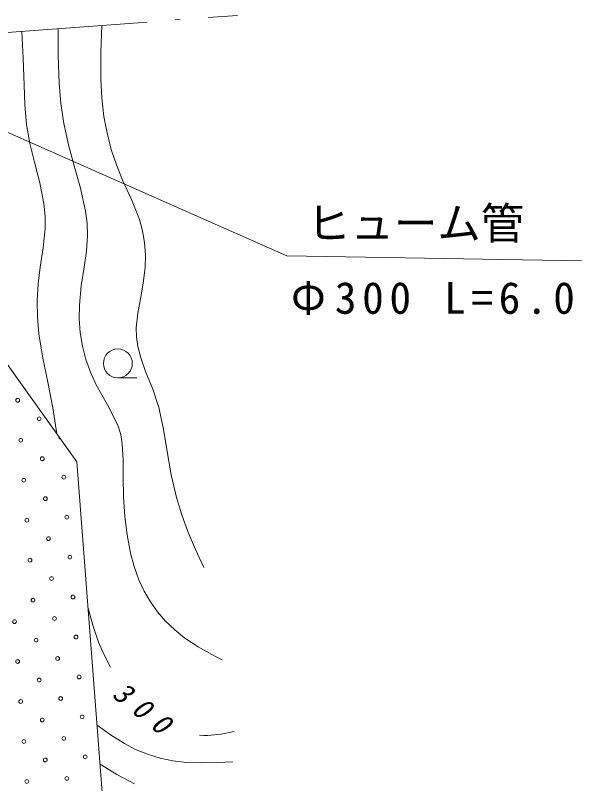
# Model space of a CAD drawing. Units: millimetres, scale not verified. Extents: x 46589 to 686589, y 5897 to 365897.
# Drawn here: x 477813 to 507785, y 283775 to 324438 of the extents above; entities that cross this region are included whole.
import ezdxf
from ezdxf.enums import TextEntityAlignment as Align

# ---------------------------------------------------------------- set-up
doc = ezdxf.new("R2010")
doc.units = ezdxf.units.MM
doc.header["$LTSCALE"] = 1000
doc.linetypes.add('LONG_DASHED_DOTTED', pattern=[15.25, 12, -1.5, 0.25, -1.5])
doc.layers.add('S-SUV', color=7, linetype='Continuous', lineweight=13)
doc.styles.add('ＭＳ ゴシック', font='')
doc.styles.get('ＭＳ ゴシック').set_extended_font_data('MS Gothic')

msp = doc.modelspace()

# ---------------------------------------------------------------- linework, layer by layer
at = {"layer": 'S-SUV', "linetype": 'LONG_DASHED_DOTTED'}
msp.add_line((442400, 320943), (489563, 324438), dxfattribs=at)
at = {"layer": 'S-SUV'}
for p, q in [((480077, 323735), (480070, 322290)), ((482395, 323907), (482334, 322490)), ((478232, 322169), (478151, 323592)), ((482334, 322490), (482333, 321063)), ((478278, 320751), (478232, 322169)), ((480070, 322290), (480124, 320843)), ((470436, 321320), (492188, 311709)), ((480124, 320843), (480222, 319777)), ((482333, 321063), (482387, 320077)), ((478307, 319702), (478278, 320751)), ((482387, 320077), (482502, 319087)), ((478395, 318663), (478307, 319702)), ((480222, 319777), (480381, 318711)), ((482502, 319087), (482664, 318212)), ((478582, 317659), (478395, 318663)), ((480381, 318711), (480625, 317591)), ((482664, 318212), (482888, 317340)), ((478830, 316661), (478582, 317659)), ((480625, 317591), (480931, 316475)), ((482888, 317340), (483160, 316521)), ((479103, 315569), (478830, 316661)), ((480931, 316475), (481258, 315287)), ((483160, 316521), (483489, 315720)), ((479315, 314474), (479103, 315569)), ((483489, 315720), (483966, 314686)), ((481258, 315287), (481528, 314081)), ((479385, 313809), (479315, 314474)), ((483966, 314686), (484383, 313641)), ((481528, 314081), (481609, 313438)), ((479394, 313155), (479385, 313809)), ((484383, 313641), (484547, 313040)), ((479293, 312135), (479394, 313155)), ((481609, 313438), (481629, 312795)), ((481629, 312795), (481570, 311955)), ((484547, 313040), (484652, 312423)), ((484652, 312423), (484697, 311765)), ((479130, 311114), (479293, 312135)), ((481570, 311955), (481450, 311113)), ((484697, 311765), (484682, 311099)), ((492188, 311709), (507785, 311452)), ((479023, 310237), (479130, 311114)), ((481450, 311113), (481298, 310116)), ((484682, 311099), (484586, 310262)), ((484586, 310262), (484429, 309431)), ((478975, 309355), (479023, 310237)), ((481298, 310116), (481203, 309100)), ((478989, 308465), (478975, 309355)), ((481203, 309100), (481195, 308376)), ((484429, 309431), (484288, 308668)), ((484288, 308668), (484208, 307904)), ((475727, 308288), (481067, 300802)), ((479062, 307578), (478989, 308465)), ((481195, 308376), (481248, 307648)), ((484208, 307904), (484217, 307410)), ((479267, 306299), (479062, 307578)), ((481248, 307648), (481367, 306931)), ((484217, 307410), (484288, 306911)), ((481367, 306931), (481546, 306227)), ((484288, 306911), (484466, 306256)), ((479532, 305029), (479267, 306299)), ((481546, 306227), (481788, 305548)), ((484466, 306256), (484708, 305596)), ((481788, 305548), (482089, 304888)), ((484708, 305596), (485087, 304650)), ((479796, 303668), (479532, 305029)), ((483239, 305252), (484234, 305252)), ((482089, 304888), (482697, 303824)), ((485087, 304650), (485408, 303692)), ((482697, 303824), (483243, 302746)), ((480000, 302297), (479796, 303668)), ((485408, 303692), (485657, 302531)), ((483243, 302746), (483388, 302258)), ((485657, 302531), (485848, 301348)), ((483388, 302258), (483474, 301753)), ((483474, 301753), (483527, 300889)), ((485848, 301348), (486067, 300127)), ((481067, 300802), (482600, 280816)), ((483527, 300889), (483521, 299997)), ((486067, 300127), (486347, 298911)), ((483521, 299997), (483531, 298953)), ((483531, 298953), (483600, 297917)), ((486347, 298911), (486617, 298004)), ((483600, 297917), (483725, 296948)), ((486617, 298004), (486944, 297116)), ((483725, 296948), (483910, 295979)), ((486944, 297116), (487350, 296160)), ((487350, 296160), (487780, 295213)), ((483910, 295979), (484103, 295267)), ((484103, 295267), (484356, 294565)), ((484356, 294565), (484634, 293963)), ((484634, 293963), (484965, 293389)), ((484965, 293389), (485339, 292867)), ((481913, 292157), (481661, 293057)), ((485339, 292867), (485760, 292381)), ((485760, 292381), (486254, 291907)), ((482221, 291271), (481913, 292157)), ((486254, 291907), (486787, 291479)), ((482515, 290590), (482221, 291271)), ((486787, 291479), (487487, 291015)), ((487487, 291015), (488219, 290603)), ((482857, 289948), (482515, 290590)), ((488219, 290603), (488484, 290462)), ((488484, 290462), (488759, 290319)), ((482135, 286877), (482845, 286358)), ((482845, 286358), (483584, 285892)), ((487783, 286320), (487560, 286336)), ((488008, 286320), (487783, 286320)), ((488704, 286394), (488008, 286320)), ((489399, 286528), (488704, 286394)), ((483584, 285892), (484179, 285588)), ((484179, 285588), (484811, 285332)), ((484811, 285332), (485476, 285131)), ((485476, 285131), (486155, 284988)), ((482294, 284807), (483186, 284260)), ((486155, 284988), (486890, 284900)), ((486890, 284900), (487638, 284872)), ((487638, 284872), (488478, 284890)), ((488478, 284890), (489319, 284935)), ((483186, 284260), (484118, 283760))]:
    msp.add_line(p, q, dxfattribs=at)
for centre, radius in [((483239, 306017), 765), ((477937, 304065), 99.5), ((479076, 303088), 99.5), ((478099, 301949), 99.5), ((479238, 300973), 99.5), ((480377, 299997), 99.5), ((478262, 299834), 99.5), ((479400, 298858), 99.5), ((478424, 297719), 99.5), ((480539, 297881), 99.5), ((479563, 296743), 99.5), ((478586, 295604), 99.5), ((480701, 295766), 99.5), ((479725, 294628), 99.5), ((478748, 293489), 99.5), ((480863, 293651), 99.5), ((477772, 292350), 99.5), ((479887, 292513), 99.5), ((481026, 291536), 99.5), ((478911, 291374), 99.5), ((477934, 290235), 99.5), ((480049, 290397), 99.5), ((481188, 289421), 99.5), ((479073, 289259), 99.5), ((480211, 288282), 99.5), ((478096, 288120), 99.5), ((479235, 287144), 99.5), ((481350, 287306), 99.5), ((480374, 286167), 99.5), ((478259, 286005), 99.5), ((479397, 285029), 99.5), ((481512, 285191), 99.5), ((478421, 283890), 99.5), ((480536, 284052), 99.5)]:
    msp.add_circle(centre, radius, dxfattribs=at)
msp.add_arc((480214, 302112), 99.5, 167.4467, 263.554, dxfattribs=at)

# ---------------------------------------------------------------- texts
at = {"layer": 'S-SUV', "style": 'ＭＳ ゴシック'}
msp.add_text('ヒューム管', height=1686, dxfattribs=at).set_placement((493249, 312088), align=Align.BOTTOM_LEFT)
at = {"layer": 'S-SUV', "insert": (492400, 308587), "char_height": 1686, "attachment_point": 7, "style": 'ＭＳ ゴシック'}
msp.add_mtext('\\T1.26;Φ300\\~L=6.0', dxfattribs=at)
at = {"layer": 'S-SUV', "insert": (482856, 288395), "char_height": 1100, "attachment_point": 7, "rotation": 321.4, "style": 'ＭＳ ゴシック'}
msp.add_mtext('\\T1.73;\\Q15;300', dxfattribs=at)

doc.saveas('drawing.dxf')
